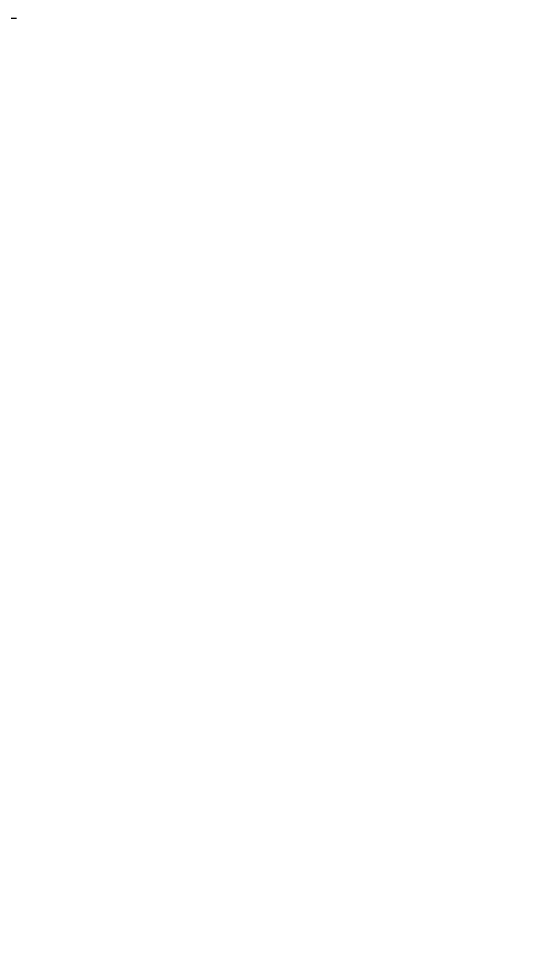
# Model space of a CAD drawing. Header units: millimetres. Extents: x 375520 to 471640, y 4301 to 90506.
# Drawn here: x 420286 to 420659, y 32716 to 33379 of the extents above; entities that cross this region are included whole.
import ezdxf

# ---------------------------------------------------------------- set-up
doc = ezdxf.new("R2010")
doc.units = ezdxf.units.MM
doc.layers.add('FAZA_I_ormari_ugradnja', color=6, linetype='Continuous')
doc.layers.add('GP kota -2.67_PBS_strojarstvo_drenazni_sustav$0$Kote', color=4, linetype='Continuous')
doc.layers.add('GP kota -2.67_PBS_arhitektura$0$PBS_AG_referenca PBS drenaza', color=150, linetype='Continuous', lineweight=13)
doc.layers.add('GP kota -2.67_PBS_arhitektura$0$PBS_AG_referenca PBS klimat i vent', color=252, linetype='Continuous', lineweight=18)
doc.styles.add('GP kota -2.67_PBS_strojarstvo_drenazni_sustav$0$Arial', font='arial.ttf')
doc.styles.add('GP kota -2.67_PBS_strojarstvo_drenazni_sustav$0$Standard', font='arial.ttf')
doc.dimstyles.new('GP kota -2.67_PBS_strojarstvo_drenazni_sustav$0$Standard', dxfattribs={"dimtxt": 0.18, "dimasz": 0.18, "dimexe": 0.18, "dimexo": 0.0625, "dimgap": 0.09, "dimtad": 0, "dimtih": 1, "dimtoh": 1, "dimdec": 4, "dimzin": 0, "dimdsep": 46, "dimtxsty": 'GP kota -2.67_PBS_strojarstvo_drenazni_sustav$0$Standard', "dimcen": 0.09, "dimadec": 0, "dimazin": 0, "dimtfac": 1, "dimtdec": 4, "dimtofl": 0, "dimtmove": 0, "dimatfit": 3, "dimfxl": 1, "dimtolj": 1, "dimtzin": 0, "dimarcsym": 0})

# ---------------------------------------------------------------- blocks, each defined once
blk = doc.blocks.new('*D201')
at = {"layer": 'Defpoints', "color": 0, "transparency": 16777216}
for p in [(420287.21, 33378.65), (419989.32, 31876.01), (420309.34, 31876.01)]:
    blk.add_point(p, dxfattribs=at)
at = {"layer": 'GP kota -2.67_PBS_strojarstvo_drenazni_sustav$0$Kote', "color": 0, "lineweight": -2, "transparency": 16777216}
for p, q in [((420284.21, 33378.65), (419985.32, 33378.65)), ((419989.32, 33368.65), (419989.32, 31886.01)), ((420306.34, 31876.01), (419985.32, 31876.01))]:
    blk.add_line(p, q, dxfattribs=at)
at = {"layer": 'GP kota -2.67_PBS_strojarstvo_drenazni_sustav$0$Kote', "color": 0, "transparency": 16777216}
for points in [[(419987.66, 33368.65), (419990.99, 33368.65), (419989.32, 33378.65)], [(419987.66, 31886.01), (419990.99, 31886.01), (419989.32, 31876.01)]]:
    blk.add_solid(points, dxfattribs=at)
at = {"layer": 'GP kota -2.67_PBS_strojarstvo_drenazni_sustav$0$Kote', "transparency": 16777216, "insert": (419981.22, 32627.33), "char_height": 10, "attachment_point": 5, "rotation": 90, "style": 'GP kota -2.67_PBS_strojarstvo_drenazni_sustav$0$Arial'}
blk.add_mtext('1505', dxfattribs=at)
blk = doc.blocks.new('*D202')
at = {"layer": 'Defpoints', "color": 0, "transparency": 16777216}
for p in [(420287.21, 33378.65), (420182.29, 32236.51), (420470.96, 32236.51)]:
    blk.add_point(p, dxfattribs=at)
at = {"layer": 'GP kota -2.67_PBS_strojarstvo_drenazni_sustav$0$Kote', "color": 0, "lineweight": -2, "transparency": 16777216}
for p, q in [((420284.21, 33378.65), (420178.29, 33378.65)), ((420182.29, 33368.65), (420182.29, 32246.51)), ((420467.96, 32236.51), (420178.29, 32236.51))]:
    blk.add_line(p, q, dxfattribs=at)
at = {"layer": 'GP kota -2.67_PBS_strojarstvo_drenazni_sustav$0$Kote', "color": 0, "transparency": 16777216}
for points in [[(420180.62, 33368.65), (420183.95, 33368.65), (420182.29, 33378.65)], [(420180.62, 32246.51), (420183.95, 32246.51), (420182.29, 32236.51)]]:
    blk.add_solid(points, dxfattribs=at)
at = {"layer": 'GP kota -2.67_PBS_strojarstvo_drenazni_sustav$0$Kote', "transparency": 16777216, "insert": (420174.18, 32807.58), "char_height": 10, "attachment_point": 5, "rotation": 90, "style": 'GP kota -2.67_PBS_strojarstvo_drenazni_sustav$0$Arial'}
blk.add_mtext('1140', dxfattribs=at)
blk = doc.blocks.new('GP kota -2.67_PBS_strojarstvo_drenazni_sustav')
at = {"layer": 'GP kota -2.67_PBS_strojarstvo_drenazni_sustav$0$Kote'}
for base, p2, picture, middle in [((419989.32, 31876.01), (420309.34, 31876.01), '*D201', (419981.22, 32627.33)), ((420182.29, 32236.51), (420470.96, 32236.51), '*D202', (420174.18, 32807.58))]:
    dim = blk.add_linear_dim(base=base, p1=(420287.21, 33378.65), p2=p2, angle=270, dimstyle='GP kota -2.67_PBS_strojarstvo_drenazni_sustav$0$Standard', override={"dimtxt": 10, "dimasz": 10, "dimexe": 4, "dimexo": 3, "dimgap": 3, "dimtad": 1, "dimtih": 0, "dimtoh": 0, "dimdec": 0, "dimrnd": 5, "dimzin": 8, "dimtxsty": 'GP kota -2.67_PBS_strojarstvo_drenazni_sustav$0$Arial', "dimcen": 100, "dimclrt": 256, "dimtdec": 0, "dimtofl": 1, "dimtolj": 0, "dimtzin": 8}, dxfattribs=at)
    dim.commit()
    dim.dimension.update_dxf_attribs({"geometry": picture, "text_midpoint": middle})
blk = doc.blocks.new('GP kota -2.67_PBS_arhitektura')
at = {"layer": 'GP kota -2.67_PBS_arhitektura$0$PBS_AG_referenca PBS drenaza', "ltscale": 10, "xscale": 0.1, "yscale": 0.1, "zscale": 0.1}
blk.add_blockref('GP kota -2.67_PBS_strojarstvo_drenazni_sustav', (0, 0), dxfattribs=at)

msp = doc.modelspace()

# ---------------------------------------------------------------- block references
at = {"layer": 'FAZA_I_ormari_ugradnja', "ltscale": 10, "xscale": 10, "yscale": 10, "zscale": 10}
msp.add_blockref('GP kota -2.67_PBS_arhitektura', (0, 0), dxfattribs=at)

doc.saveas('drawing.dxf')
